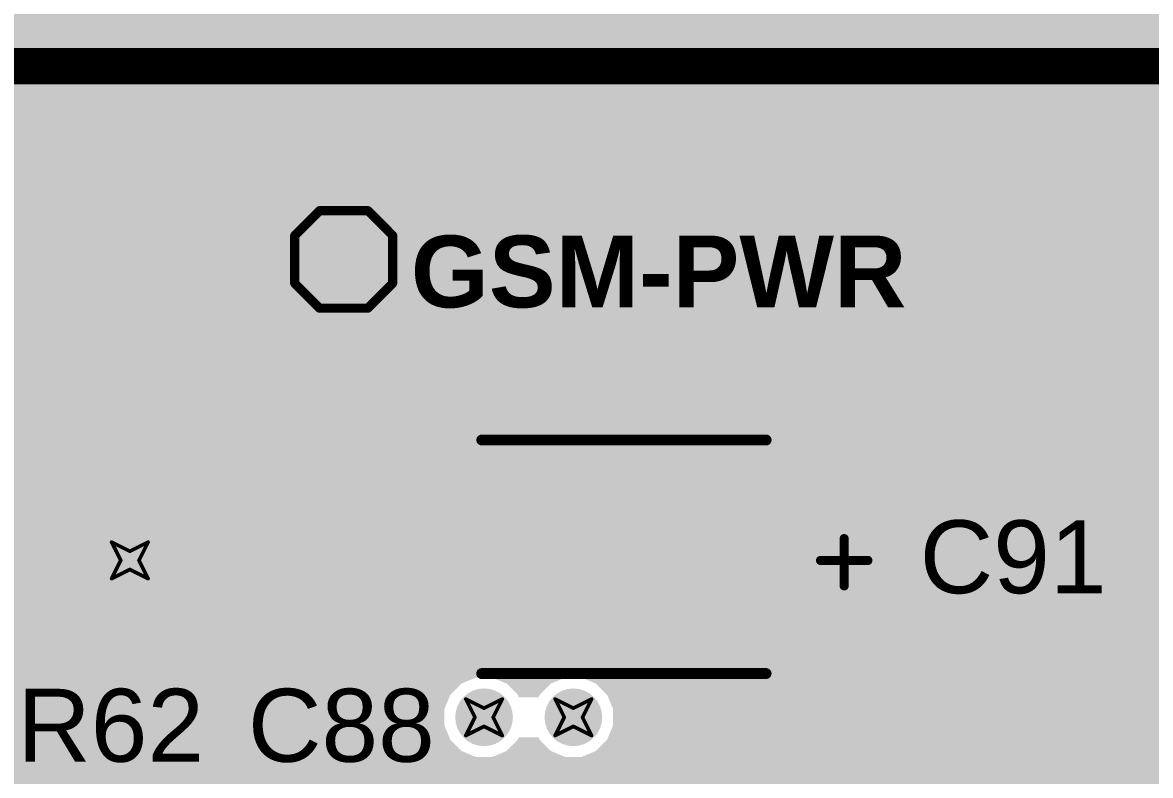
# Model space of a CAD drawing. Header units: inches. Extents: x 22 to 371, y 55 to 284.
# Drawn here: x 104.82 to 120.54, y 102.52 to 113 of the extents above; entities that cross this region are included whole.
import ezdxf

# ---------------------------------------------------------------- set-up
doc = ezdxf.new("R2010")
doc.units = ezdxf.units.IN
for name, color, linetype in [('Bottom Layer', 5, 'Continuous'), ('Bottom Solder', 6, 'Continuous'), ('Drill Drawing', 1, 'Continuous'), ('Layer 1', 16, 'Continuous'), ('Layer 2', 76, 'Continuous'), ('Top Layer', 1, 'Continuous'), ('Top Overlay', 2, 'Continuous'), ('Top Paste', 8, 'Continuous'), ('Top Solder', 216, 'Continuous'), ('Via Holes', 16, 'Continuous')]:
    doc.layers.add(name, color=color, linetype=linetype)
doc.styles.add('Arial', font='', dxfattribs={"height": 0.2})
doc.styles.add('Arial_Bold', font='', dxfattribs={"height": 0.2})
doc.styles.get('Arial').set_extended_font_data('Arial')
doc.styles.get('Arial_Bold').set_extended_font_data('Arial', bold=True)

# ---------------------------------------------------------------- blocks, each defined once
blk = doc.blocks.new('T____________0_5___308')
at = {"layer": 'Top Layer'}
blk.add_hatch(color=1, dxfattribs=at).paths.add_polyline_path([(0.25, 0.5), (-0.25, 0.5), (-0.5, 0.25), (-0.5, -0.25), (-0.25, -0.5), (0.25, -0.5), (0.5, -0.25), (0.5, 0.25)])
at = {"layer": 'Top Paste'}
blk.add_hatch(color=8, dxfattribs=at).paths.add_polyline_path([(0.25, 0.5), (-0.25, 0.5), (-0.5, 0.25), (-0.5, -0.25), (-0.25, -0.5), (0.25, -0.5), (0.5, -0.25), (0.5, 0.25)])
at = {"layer": 'Top Solder'}
blk.add_hatch(color=216, dxfattribs=at).paths.add_polyline_path([(0.301, 0.602), (-0.301, 0.602), (-0.602, 0.301), (-0.602, -0.301), (-0.301, -0.602), (0.301, -0.602), (0.602, -0.301), (0.602, 0.301)])
at = {"layer": 'Top Overlay'}
for points in [[(-0.336, 0.68, 0.127, 0.127, 0), (-0.682, 0.333, 0.127, 0.127, 0)], [(0.336, 0.68, 0.127, 0.127, 0), (-0.336, 0.68, 0.127, 0.127, 0)], [(0.684, 0.332, 0.127, 0.127, 0), (0.336, 0.68, 0.127, 0.127, 0)], [(-0.682, 0.333, 0.127, 0.127, 0), (-0.682, -0.334, 0.127, 0.127, 0)], [(0.684, 0.332, 0.127, 0.127, 0), (0.684, -0.33, 0.127, 0.127, 0)], [(-0.337, -0.679, 0.127, 0.127, 0), (-0.682, -0.334, 0.127, 0.127, 0)], [(0.684, -0.33, 0.127, 0.127, 0), (0.335, -0.679, 0.127, 0.127, 0)], [(0.335, -0.679, 0.127, 0.127, 0), (-0.337, -0.679, 0.127, 0.127, 0)]]:
    blk.add_lwpolyline(points, format="xyseb", dxfattribs=at)
for points in [[(-0.367, 0.68, 0.0635, 0.0635, 1), (-0.304, 0.68, 0.0635, 0.0635, 1)], [(-0.367, 0.68, 0.0635, 0.0635, 1), (-0.304, 0.68, 0.0635, 0.0635, 1)], [(0.305, 0.68, 0.0635, 0.0635, 1), (0.368, 0.68, 0.0635, 0.0635, 1)], [(0.305, 0.68, 0.0635, 0.0635, 1), (0.368, 0.68, 0.0635, 0.0635, 1)], [(-0.714, 0.333, 0.0635, 0.0635, 1), (-0.65, 0.333, 0.0635, 0.0635, 1)], [(-0.714, 0.333, 0.0635, 0.0635, 1), (-0.65, 0.333, 0.0635, 0.0635, 1)], [(0.652, 0.332, 0.0635, 0.0635, 1), (0.715, 0.332, 0.0635, 0.0635, 1)], [(0.652, 0.332, 0.0635, 0.0635, 1), (0.715, 0.332, 0.0635, 0.0635, 1)], [(-0.714, -0.334, 0.0635, 0.0635, 1), (-0.65, -0.334, 0.0635, 0.0635, 1)], [(-0.714, -0.334, 0.0635, 0.0635, 1), (-0.65, -0.334, 0.0635, 0.0635, 1)], [(0.652, -0.33, 0.0635, 0.0635, 1), (0.715, -0.33, 0.0635, 0.0635, 1)], [(0.652, -0.33, 0.0635, 0.0635, 1), (0.715, -0.33, 0.0635, 0.0635, 1)], [(-0.369, -0.679, 0.0635, 0.0635, 1), (-0.306, -0.679, 0.0635, 0.0635, 1)], [(-0.369, -0.679, 0.0635, 0.0635, 1), (-0.306, -0.679, 0.0635, 0.0635, 1)], [(0.303, -0.679, 0.0635, 0.0635, 1), (0.367, -0.679, 0.0635, 0.0635, 1)], [(0.303, -0.679, 0.0635, 0.0635, 1), (0.367, -0.679, 0.0635, 0.0635, 1)]]:
    blk.add_lwpolyline(points, format="xyseb", close=True, dxfattribs=at)
blk = doc.blocks.new('C____B_430')
at = {"layer": 'Top Layer'}
for points in [[(-2.55, -1.5), (-2.55, 1.5), (-0.85, 1.5), (-0.85, -1.5)], [(0.85, -1.5), (0.85, 1.5), (2.55, 1.5), (2.55, -1.5)]]:
    blk.add_hatch(color=1, dxfattribs=at).paths.add_polyline_path(points)
at = {"layer": 'Top Paste'}
for points in [[(-2.55, -1.5), (-2.55, 1.5), (-0.85, 1.5), (-0.85, -1.5)], [(0.85, -1.5), (0.85, 1.5), (2.55, 1.5), (2.55, -1.5)]]:
    blk.add_hatch(color=8, dxfattribs=at).paths.add_polyline_path(points)
at = {"layer": 'Top Solder'}
for points in [[(-2.652, -1.602), (-2.652, 1.602), (-0.748, 1.602), (-0.748, -1.602)], [(0.748, -1.602), (0.748, 1.602), (2.652, 1.602), (2.652, -1.602)]]:
    blk.add_hatch(color=216, dxfattribs=at).paths.add_polyline_path(points)
at = {"layer": 'Top Overlay'}
for points in [[(2.028, 1.626, 0.152, 0.152, 0), (-1.934, 1.626, 0.152, 0.152, 0)], [(-3.023, 0.406, 0.127, 0.127, 0), (-3.023, -0.254, 0.127, 0.127, 0)], [(-2.692, 0.051, 0.127, 0.127, 0), (-3.353, 0.051, 0.127, 0.127, 0)], [(2.028, -1.626, 0.152, 0.152, 0), (-1.934, -1.626, 0.152, 0.152, 0)]]:
    blk.add_lwpolyline(points, format="xyseb", dxfattribs=at)
for points in [[(-1.972, 1.626, 0.0762, 0.0762, 1), (-1.896, 1.626, 0.0762, 0.0762, 1)], [(1.99, 1.626, 0.0762, 0.0762, 1), (2.066, 1.626, 0.0762, 0.0762, 1)], [(-3.054, 0.406, 0.0635, 0.0635, 1), (-2.991, 0.406, 0.0635, 0.0635, 1)], [(-3.385, 0.051, 0.0635, 0.0635, 1), (-3.321, 0.051, 0.0635, 0.0635, 1)], [(-2.724, 0.051, 0.0635, 0.0635, 1), (-2.661, 0.051, 0.0635, 0.0635, 1)], [(-3.054, -0.254, 0.0635, 0.0635, 1), (-2.991, -0.254, 0.0635, 0.0635, 1)], [(-1.972, -1.626, 0.0762, 0.0762, 1), (-1.896, -1.626, 0.0762, 0.0762, 1)], [(1.99, -1.626, 0.0762, 0.0762, 1), (2.066, -1.626, 0.0762, 0.0762, 1)]]:
    blk.add_lwpolyline(points, format="xyseb", close=True, dxfattribs=at)

msp = doc.modelspace()

# ---------------------------------------------------------------- hatches: boundary and pattern name
at = {"layer": 'Bottom Layer'}
msp.add_hatch(color=5, dxfattribs=at).paths.add_polyline_path([(97.797, 104.598), (107.022, 104.598), (107.022, 106.26), (97.797, 106.26)])
h = msp.add_hatch(color=5, dxfattribs=at)
edge = h.paths.add_edge_path()
edge.add_arc((106.316, 105.512), 0.3, 0, 360)
h = msp.add_hatch(color=5, dxfattribs=at)
edge = h.paths.add_edge_path()
edge.add_arc((111.252, 103.327), 0.3, 0, 360)
h = msp.add_hatch(color=5, dxfattribs=at)
edge = h.paths.add_edge_path()
edge.add_arc((112.497, 103.327), 0.3, 0, 360)
at = {"layer": 'Bottom Solder'}
h = msp.add_hatch(color=6, dxfattribs=at)
edge = h.paths.add_edge_path()
edge.add_arc((106.316, 105.512), 0.402, 0, 360)
h = msp.add_hatch(color=6, dxfattribs=at)
edge = h.paths.add_edge_path()
edge.add_arc((111.252, 103.327), 0.402, 0, 360)
h = msp.add_hatch(color=6, dxfattribs=at)
edge = h.paths.add_edge_path()
edge.add_arc((112.497, 103.327), 0.402, 0, 360)
at = {"layer": 'Layer 1'}
h = msp.add_hatch(color=16, dxfattribs=at)
edge = h.paths.add_edge_path()
edge.add_arc((106.316, 105.512), 0.3, 0, 360)
h = msp.add_hatch(color=16, dxfattribs=at)
edge = h.paths.add_edge_path()
edge.add_arc((111.252, 103.327), 0.3, 0, 360)
h = msp.add_hatch(color=16, dxfattribs=at)
edge = h.paths.add_edge_path()
edge.add_arc((112.497, 103.327), 0.3, 0, 360)
at = {"layer": 'Layer 2'}
h = msp.add_hatch(color=76, dxfattribs=at)
h.paths.add_polyline_path([(53.467, 122.199), (50.902, 122.199), (50.902, 119.253), (58.042, 119.253), (58.042, 120.853), (66.259, 120.853), (66.431, 120.782), (66.652, 120.782), (66.824, 120.853), (84.861, 120.853), (84.861, 103.977), (84.607, 103.808), (84.568, 103.824), (84.347, 103.824), (84.144, 103.74), (83.988, 103.584), (83.904, 103.38), (83.904, 103.16), (83.988, 102.956), (84.144, 102.8), (84.347, 102.716), (84.568, 102.716), (84.607, 102.733), (84.861, 102.563), (84.861, 86.081), (91.034, 79.908), (99.619, 79.908), (99.619, 85.217), (95.885, 88.951), (95.885, 115.164), (134.214, 115.164), (134.214, 110.573), (133.983, 110.435), (133.911, 110.46), (133.842, 110.53), (133.638, 110.614), (133.418, 110.614), (133.214, 110.53), (133.058, 110.374), (132.974, 110.17), (132.974, 109.95), (133.058, 109.746), (133.214, 109.59), (133.418, 109.506), (133.638, 109.506), (133.842, 109.59), (133.911, 109.66), (133.983, 109.685), (134.214, 109.547), (134.214, 105.131), (129.311, 105.131), (129.311, 107.391), (129.328, 107.411), (129.565, 107.54), (129.668, 107.498), (129.888, 107.498), (130.092, 107.582), (130.247, 107.738), (130.332, 107.941), (130.332, 108.162), (130.247, 108.365), (130.092, 108.521), (129.888, 108.606), (129.668, 108.606), (129.464, 108.521), (129.308, 108.365), (129.224, 108.162), (129.224, 107.95), (129.224, 107.941), (129.05, 107.696), (123.266, 107.696), (123.266, 100.508), (110.795, 100.508), (110.795, 93.987), (110.684, 93.942), (110.528, 93.786), (110.444, 93.582), (110.444, 93.362), (110.528, 93.158), (110.684, 93.002), (110.795, 92.957), (110.795, 86.614), (110.795, 85.453), (110.684, 85.407), (110.528, 85.251), (110.444, 85.048), (110.444, 84.827), (110.528, 84.624), (110.684, 84.468), (110.795, 84.422), (110.795, 70.46), (67.208, 70.46), (67.208, 97.739), (44.831, 97.739), (44.831, 124.663), (53.467, 124.663)])
h.paths.add_polyline_path([(53.945, 117.135), (53.725, 117.135), (53.521, 117.051), (53.365, 116.895), (53.281, 116.692), (53.281, 116.471), (53.365, 116.268), (53.521, 116.112), (53.725, 116.027), (53.945, 116.027), (54.149, 116.112), (54.305, 116.268), (54.389, 116.471), (54.389, 116.692), (54.305, 116.895), (54.149, 117.051)], flags=0)
h.paths.add_polyline_path([(53.945, 114.57), (53.725, 114.57), (53.521, 114.486), (53.365, 114.33), (53.281, 114.126), (53.281, 113.906), (53.365, 113.702), (53.521, 113.546), (53.725, 113.462), (53.945, 113.462), (54.149, 113.546), (54.305, 113.702), (54.389, 113.906), (54.389, 114.126), (54.305, 114.33), (54.149, 114.486)], flags=0)
h.paths.add_polyline_path([(132.109, 113.14), (131.889, 113.14), (131.685, 113.055), (131.529, 112.899), (131.445, 112.696), (131.445, 112.475), (131.529, 112.272), (131.685, 112.116), (131.889, 112.032), (132.109, 112.032), (132.313, 112.116), (132.469, 112.272), (132.553, 112.475), (132.553, 112.696), (132.469, 112.899), (132.313, 113.055)], flags=0)
h.paths.add_polyline_path([(53.945, 112.041), (53.725, 112.041), (53.521, 111.957), (53.365, 111.801), (53.281, 111.597), (53.281, 111.377), (53.365, 111.173), (53.521, 111.018), (53.725, 110.933), (53.945, 110.933), (54.149, 111.018), (54.305, 111.173), (54.389, 111.377), (54.389, 111.597), (54.305, 111.801), (54.149, 111.957)], flags=0)
h.paths.add_polyline_path([(129.888, 110.614), (129.668, 110.614), (129.464, 110.53), (129.308, 110.374), (129.224, 110.17), (129.224, 109.95), (129.308, 109.746), (129.464, 109.59), (129.668, 109.506), (129.888, 109.506), (130.092, 109.59), (130.247, 109.746), (130.332, 109.95), (130.332, 110.17), (130.247, 110.374), (130.092, 110.53)], flags=0)
h.paths.add_polyline_path([(53.945, 107.966), (53.725, 107.966), (53.521, 107.882), (53.365, 107.726), (53.281, 107.522), (53.281, 107.302), (53.365, 107.098), (53.521, 106.942), (53.725, 106.858), (53.945, 106.858), (54.149, 106.942), (54.305, 107.098), (54.389, 107.302), (54.389, 107.522), (54.305, 107.726), (54.149, 107.882)], flags=0)
h.paths.add_polyline_path([(81.009, 105.456), (80.789, 105.456), (80.585, 105.372), (80.429, 105.216), (80.414, 105.179), (80.139, 105.179), (80.124, 105.216), (79.968, 105.372), (79.765, 105.456), (79.544, 105.456), (79.341, 105.372), (79.185, 105.216), (79.1, 105.012), (79.1, 104.792), (79.185, 104.588), (79.341, 104.432), (79.347, 104.43), (79.347, 104.155), (79.341, 104.152), (79.185, 103.997), (79.1, 103.793), (79.1, 103.573), (79.185, 103.369), (79.341, 103.213), (79.347, 103.211), (79.347, 102.936), (79.341, 102.933), (79.185, 102.777), (79.17, 102.741), (78.895, 102.741), (78.879, 102.777), (78.724, 102.933), (78.52, 103.018), (78.3, 103.018), (78.096, 102.933), (77.94, 102.777), (77.856, 102.574), (77.856, 102.353), (77.94, 102.15), (78.096, 101.994), (78.3, 101.91), (78.52, 101.91), (78.724, 101.994), (78.879, 102.15), (78.895, 102.186), (79.17, 102.186), (79.185, 102.15), (79.341, 101.994), (79.544, 101.91), (79.765, 101.91), (79.968, 101.994), (80.124, 102.15), (80.208, 102.353), (80.208, 102.574), (80.124, 102.777), (79.968, 102.933), (79.962, 102.936), (79.962, 103.211), (79.968, 103.213), (80.124, 103.369), (80.139, 103.406), (80.414, 103.406), (80.429, 103.369), (80.585, 103.213), (80.789, 103.129), (81.009, 103.129), (81.213, 103.213), (81.369, 103.369), (81.453, 103.573), (81.453, 103.793), (81.369, 103.997), (81.213, 104.152), (81.207, 104.155), (81.207, 104.43), (81.213, 104.432), (81.369, 104.588), (81.453, 104.792), (81.453, 105.012), (81.369, 105.216), (81.213, 105.372)], flags=0)
h.paths.add_polyline_path([(53.945, 105.426), (53.725, 105.426), (53.521, 105.342), (53.365, 105.186), (53.281, 104.982), (53.281, 104.762), (53.365, 104.558), (53.521, 104.402), (53.725, 104.318), (53.945, 104.318), (54.149, 104.402), (54.305, 104.558), (54.389, 104.762), (54.389, 104.982), (54.305, 105.186), (54.149, 105.342)], flags=0)
h.paths.add_polyline_path([(112.607, 103.881), (112.386, 103.881), (112.183, 103.797), (112.027, 103.641), (112.012, 103.604), (111.737, 103.604), (111.722, 103.641), (111.566, 103.797), (111.362, 103.881), (111.142, 103.881), (110.938, 103.797), (110.782, 103.641), (110.698, 103.437), (110.698, 103.217), (110.782, 103.013), (110.938, 102.858), (111.142, 102.773), (111.362, 102.773), (111.566, 102.858), (111.722, 103.013), (111.737, 103.05), (112.012, 103.05), (112.027, 103.013), (112.183, 102.858), (112.386, 102.773), (112.607, 102.773), (112.81, 102.858), (112.966, 103.013), (113.051, 103.217), (113.051, 103.437), (112.966, 103.641), (112.81, 103.797)], flags=0)
h.paths.add_polyline_path([(83.257, 102.989), (83.036, 102.989), (82.833, 102.904), (82.677, 102.748), (82.593, 102.545), (82.593, 102.324), (82.677, 102.121), (82.833, 101.965), (83.036, 101.881), (83.257, 101.881), (83.461, 101.965), (83.616, 102.121), (83.701, 102.324), (83.701, 102.545), (83.616, 102.748), (83.461, 102.904)], flags=0)
h.paths.add_polyline_path([(53.945, 102.886), (53.725, 102.886), (53.521, 102.802), (53.365, 102.646), (53.281, 102.442), (53.281, 102.222), (53.365, 102.018), (53.521, 101.862), (53.725, 101.778), (53.945, 101.778), (54.149, 101.862), (54.305, 102.018), (54.389, 102.222), (54.389, 102.442), (54.305, 102.646), (54.149, 102.802)], flags=0)
h.paths.add_polyline_path([(82.245, 102.023), (82.025, 102.023), (81.821, 101.939), (81.665, 101.783), (81.581, 101.58), (81.581, 101.359), (81.665, 101.156), (81.821, 101), (82.025, 100.915), (82.245, 100.915), (82.449, 101), (82.605, 101.156), (82.689, 101.359), (82.689, 101.58), (82.605, 101.783), (82.449, 101.939)], flags=0)
h.paths.add_polyline_path([(71.31, 102.328), (71.006, 102.328), (70.712, 102.249), (70.449, 102.097), (70.234, 101.882), (70.083, 101.619), (70.004, 101.326), (70.004, 101.022), (70.083, 100.728), (70.234, 100.465), (70.449, 100.25), (70.712, 100.098), (71.006, 100.02), (71.31, 100.02), (71.603, 100.098), (71.866, 100.25), (72.081, 100.465), (72.233, 100.728), (72.312, 101.022), (72.312, 101.326), (72.233, 101.619), (72.081, 101.882), (71.866, 102.097), (71.603, 102.249)], flags=0)
h.paths.add_polyline_path([(55.392, 99.868), (55.172, 99.868), (54.968, 99.784), (54.812, 99.628), (54.728, 99.424), (54.728, 99.204), (54.812, 99), (54.968, 98.844), (55.172, 98.76), (55.392, 98.76), (55.596, 98.844), (55.752, 99), (55.836, 99.204), (55.836, 99.424), (55.752, 99.628), (55.596, 99.784)], flags=0)
h.paths.add_polyline_path([(80.285, 98.446), (80.065, 98.446), (79.861, 98.361), (79.705, 98.205), (79.621, 98.002), (79.621, 97.781), (79.705, 97.578), (79.861, 97.422), (80.065, 97.338), (80.285, 97.338), (80.489, 97.422), (80.645, 97.578), (80.729, 97.781), (80.729, 98.002), (80.645, 98.205), (80.489, 98.361)], flags=0)
h.paths.add_polyline_path([(97.494, 95.181), (97.273, 95.181), (97.07, 95.097), (96.914, 94.941), (96.83, 94.738), (96.83, 94.517), (96.914, 94.314), (97.07, 94.158), (97.273, 94.073), (97.494, 94.073), (97.697, 94.158), (97.853, 94.314), (97.938, 94.517), (97.938, 94.738), (97.853, 94.941), (97.697, 95.097)], flags=0)
h.paths.add_polyline_path([(109.559, 94.026), (109.338, 94.026), (109.135, 93.942), (108.979, 93.786), (108.895, 93.582), (108.895, 93.362), (108.979, 93.158), (109.135, 93.002), (109.338, 92.918), (109.559, 92.918), (109.762, 93.002), (109.918, 93.158), (110.003, 93.362), (110.003, 93.582), (109.918, 93.786), (109.762, 93.942)], flags=0)
h.paths.add_polyline_path([(108.009, 94.026), (107.789, 94.026), (107.585, 93.942), (107.43, 93.786), (107.345, 93.582), (107.345, 93.362), (107.43, 93.158), (107.585, 93.002), (107.789, 92.918), (108.009, 92.918), (108.213, 93.002), (108.369, 93.158), (108.453, 93.362), (108.453, 93.582), (108.369, 93.786), (108.213, 93.942)], flags=0)
h.paths.add_polyline_path([(106.46, 94.026), (106.24, 94.026), (106.036, 93.942), (105.88, 93.786), (105.796, 93.582), (105.796, 93.362), (105.88, 93.158), (106.036, 93.002), (106.24, 92.918), (106.46, 92.918), (106.664, 93.002), (106.819, 93.158), (106.904, 93.362), (106.904, 93.582), (106.819, 93.786), (106.664, 93.942)], flags=0)
h.paths.add_polyline_path([(72.312, 95.008), (70.004, 95.008), (70.004, 92.7), (72.312, 92.7)], flags=0)
h.paths.add_polyline_path([(109.559, 85.492), (109.338, 85.492), (109.135, 85.407), (108.979, 85.251), (108.895, 85.048), (108.895, 84.827), (108.979, 84.624), (109.135, 84.468), (109.338, 84.384), (109.559, 84.384), (109.762, 84.468), (109.918, 84.624), (110.003, 84.827), (110.003, 85.048), (109.918, 85.251), (109.762, 85.407)], flags=0)
h.paths.add_polyline_path([(108.009, 85.492), (107.789, 85.492), (107.585, 85.407), (107.43, 85.251), (107.345, 85.048), (107.345, 84.827), (107.43, 84.624), (107.585, 84.468), (107.789, 84.384), (108.009, 84.384), (108.213, 84.468), (108.369, 84.624), (108.453, 84.827), (108.453, 85.048), (108.369, 85.251), (108.213, 85.407)], flags=0)
h.paths.add_polyline_path([(106.46, 85.492), (106.24, 85.492), (106.036, 85.407), (105.88, 85.251), (105.796, 85.048), (105.796, 84.827), (105.88, 84.624), (106.036, 84.468), (106.24, 84.384), (106.46, 84.384), (106.664, 84.468), (106.819, 84.624), (106.904, 84.827), (106.904, 85.048), (106.819, 85.251), (106.664, 85.407)], flags=0)
h.paths.add_polyline_path([(109.703, 82.316), (109.482, 82.316), (109.279, 82.231), (109.123, 82.076), (109.039, 81.872), (109.039, 81.652), (109.123, 81.448), (109.279, 81.292), (109.482, 81.208), (109.703, 81.208), (109.906, 81.292), (110.062, 81.448), (110.147, 81.652), (110.147, 81.872), (110.062, 82.076), (109.906, 82.231)], flags=0)
h.paths.add_polyline_path([(107.764, 82.316), (107.543, 82.316), (107.34, 82.231), (107.184, 82.076), (107.1, 81.872), (107.1, 81.652), (107.184, 81.448), (107.34, 81.292), (107.543, 81.208), (107.764, 81.208), (107.967, 81.292), (108.123, 81.448), (108.208, 81.652), (108.208, 81.872), (108.123, 82.076), (107.967, 82.231)], flags=0)
h.paths.add_polyline_path([(105.825, 82.316), (105.605, 82.316), (105.401, 82.231), (105.245, 82.076), (105.161, 81.872), (105.161, 81.652), (105.245, 81.448), (105.401, 81.292), (105.605, 81.208), (105.825, 81.208), (106.029, 81.292), (106.184, 81.448), (106.269, 81.652), (106.269, 81.872), (106.184, 82.076), (106.029, 82.231)], flags=0)
h.paths.add_polyline_path([(74.701, 82.474), (70.663, 82.474), (70.663, 78.962), (70.409, 78.862), (70.323, 78.948), (70.12, 79.032), (69.899, 79.032), (69.696, 78.948), (69.54, 78.792), (69.512, 78.725), (69.237, 78.725), (69.209, 78.792), (69.053, 78.948), (68.85, 79.032), (68.629, 79.032), (68.426, 78.948), (68.27, 78.792), (68.185, 78.588), (68.185, 78.368), (68.27, 78.164), (68.419, 78.016), (68.426, 78.009), (68.612, 77.869), (68.612, 77.745), (68.426, 77.605), (68.419, 77.598), (68.27, 77.45), (68.185, 77.246), (68.185, 77.026), (68.27, 76.822), (68.426, 76.666), (68.629, 76.582), (68.85, 76.582), (69.053, 76.666), (69.209, 76.822), (69.237, 76.889), (69.512, 76.889), (69.54, 76.822), (69.696, 76.666), (69.899, 76.582), (70.12, 76.582), (70.323, 76.666), (70.409, 76.752), (70.663, 76.652), (70.663, 73.563), (74.701, 73.563), (74.701, 73.932), (74.746, 73.977), (74.831, 74.181), (74.831, 74.401), (74.746, 74.605), (74.701, 74.65), (74.701, 75.355), (74.746, 75.4), (74.831, 75.603), (74.831, 75.824), (74.746, 76.027), (74.701, 76.072), (74.701, 76.777), (74.746, 76.822), (74.831, 77.026), (74.831, 77.246), (74.746, 77.45), (74.701, 77.495)], flags=0)
h.paths.add_polyline_path([(96.732, 77.68), (96.511, 77.68), (96.308, 77.596), (96.152, 77.44), (96.068, 77.236), (96.068, 77.016), (96.152, 76.812), (96.308, 76.657), (96.511, 76.572), (96.732, 76.572), (96.935, 76.657), (97.091, 76.812), (97.176, 77.016), (97.176, 77.236), (97.091, 77.44), (96.935, 77.596)], flags=0)
h.paths.add_polyline_path([(93.735, 77.68), (93.514, 77.68), (93.311, 77.596), (93.155, 77.44), (93.07, 77.236), (93.07, 77.016), (93.155, 76.812), (93.311, 76.657), (93.514, 76.572), (93.735, 76.572), (93.938, 76.657), (94.094, 76.812), (94.178, 77.016), (94.178, 77.236), (94.094, 77.44), (93.938, 77.596)], flags=0)
h.paths.add_polyline_path([(80.973, 77.171), (80.752, 77.171), (80.549, 77.087), (80.393, 76.931), (80.309, 76.727), (80.309, 76.507), (80.393, 76.303), (80.549, 76.148), (80.752, 76.063), (80.973, 76.063), (81.176, 76.148), (81.332, 76.303), (81.417, 76.507), (81.417, 76.727), (81.332, 76.931), (81.176, 77.087)], flags=0)
h.paths.add_polyline_path([(76.35, 77.171), (76.13, 77.171), (75.926, 77.087), (75.77, 76.931), (75.686, 76.727), (75.686, 76.507), (75.77, 76.303), (75.926, 76.148), (76.13, 76.063), (76.35, 76.063), (76.554, 76.148), (76.709, 76.303), (76.794, 76.507), (76.794, 76.727), (76.709, 76.931), (76.554, 77.087)], flags=0)
h.paths.add_polyline_path([(96.732, 75.597), (96.511, 75.597), (96.308, 75.513), (96.152, 75.357), (96.068, 75.154), (96.068, 74.933), (96.152, 74.73), (96.308, 74.574), (96.511, 74.489), (96.732, 74.489), (96.935, 74.574), (97.091, 74.73), (97.176, 74.933), (97.176, 75.154), (97.091, 75.357), (96.935, 75.513)], flags=0)
h.paths.add_polyline_path([(93.735, 75.597), (93.514, 75.597), (93.311, 75.513), (93.155, 75.357), (93.07, 75.154), (93.07, 74.933), (93.155, 74.73), (93.311, 74.574), (93.514, 74.489), (93.735, 74.489), (93.938, 74.574), (94.094, 74.73), (94.178, 74.933), (94.178, 75.154), (94.094, 75.357), (93.938, 75.513)], flags=0)
h.paths.add_polyline_path([(92.019, 75.597), (91.798, 75.597), (91.595, 75.513), (91.439, 75.357), (91.354, 75.154), (91.354, 74.933), (91.439, 74.73), (91.595, 74.574), (91.798, 74.489), (92.019, 74.489), (92.222, 74.574), (92.378, 74.73), (92.462, 74.933), (92.462, 75.154), (92.378, 75.357), (92.222, 75.513)], flags=0)
h.paths.add_polyline_path([(80.973, 74.671), (80.752, 74.671), (80.549, 74.587), (80.393, 74.431), (80.309, 74.227), (80.309, 74.007), (80.393, 73.803), (80.549, 73.648), (80.752, 73.563), (80.973, 73.563), (81.176, 73.648), (81.332, 73.803), (81.417, 74.007), (81.417, 74.227), (81.332, 74.431), (81.176, 74.587)], flags=0)
h.paths.add_polyline_path([(76.35, 74.671), (76.13, 74.671), (75.926, 74.587), (75.77, 74.431), (75.686, 74.227), (75.686, 74.007), (75.77, 73.803), (75.926, 73.648), (76.13, 73.563), (76.35, 73.563), (76.554, 73.648), (76.709, 73.803), (76.794, 74.007), (76.794, 74.227), (76.709, 74.431), (76.554, 74.587)], flags=0)
h.paths.add_polyline_path([(99.715, 74.341), (99.495, 74.341), (99.291, 74.257), (99.135, 74.101), (99.051, 73.897), (99.051, 73.677), (99.135, 73.473), (99.291, 73.317), (99.495, 73.233), (99.715, 73.233), (99.919, 73.317), (100.074, 73.473), (100.159, 73.677), (100.159, 73.897), (100.074, 74.101), (99.919, 74.257)], flags=0)
h.paths.add_polyline_path([(98.205, 74.341), (97.985, 74.341), (97.781, 74.257), (97.625, 74.101), (97.541, 73.897), (97.541, 73.677), (97.625, 73.473), (97.781, 73.317), (97.985, 73.233), (98.205, 73.233), (98.409, 73.317), (98.564, 73.473), (98.649, 73.677), (98.649, 73.897), (98.564, 74.101), (98.409, 74.257)], flags=0)
h.paths.add_polyline_path([(80.973, 72.171), (80.752, 72.171), (80.549, 72.087), (80.393, 71.931), (80.309, 71.727), (80.309, 71.507), (80.393, 71.303), (80.549, 71.148), (80.752, 71.063), (80.973, 71.063), (81.176, 71.148), (81.332, 71.303), (81.417, 71.507), (81.417, 71.727), (81.332, 71.931), (81.176, 72.087)], flags=0)
h.paths.add_polyline_path([(76.35, 72.171), (76.13, 72.171), (75.926, 72.087), (75.77, 71.931), (75.686, 71.727), (75.686, 71.507), (75.77, 71.303), (75.926, 71.148), (76.13, 71.063), (76.35, 71.063), (76.554, 71.148), (76.709, 71.303), (76.794, 71.507), (76.794, 71.727), (76.709, 71.931), (76.554, 72.087)], flags=0)
h = msp.add_hatch(color=76, dxfattribs=at)
edge = h.paths.add_edge_path()
edge.add_arc((106.316, 105.512), 0.3, 0, 360)
h = msp.add_hatch(color=76, dxfattribs=at)
edge = h.paths.add_edge_path()
edge.add_arc((111.252, 103.327), 0.3, 0, 360)
h = msp.add_hatch(color=76, dxfattribs=at)
edge = h.paths.add_edge_path()
edge.add_arc((112.497, 103.327), 0.3, 0, 360)
at = {"layer": 'Top Layer'}
for points in [[(110.084, 108.001), (110.084, 95.809), (108.47, 95.809), (108.47, 99.992), (108.337, 100.425), (108.337, 100.931), (108.176, 100.931), (107.656, 101.662), (107.656, 102.667), (104.978, 102.667), (104.978, 95.77), (98.209, 95.77), (98.209, 101.626), (95.732, 101.626), (95.732, 103.467), (91.288, 103.467), (91.288, 98.014), (90.966, 98.014), (90.966, 98.03), (89.758, 98.03), (89.758, 98.005), (89.239, 98.005), (89.042, 98.03), (89.042, 98.705), (89.042, 98.71), (89.042, 98.955), (89.037, 98.955), (89.037, 110.476), (110.084, 110.476)], [(107.239, 107.848), (126.117, 107.848), (126.117, 110.476), (107.239, 110.476)], [(121.234, 87.655), (124.808, 87.655), (124.808, 89.846), (128.043, 89.846), (128.043, 87.452), (133.274, 87.452), (133.274, 78.867), (139.929, 72.212), (139.929, 66.04), (128.524, 66.04), (128.524, 69.382), (128.043, 69.863), (124.808, 69.863), (124.082, 69.137), (124.082, 67.021), (124.074, 67.018), (122.783, 67.018), (122.783, 69.126), (122.047, 69.863), (122.047, 71.173), (119.898, 73.322), (119.898, 77.984), (117.526, 80.356), (117.526, 95.809), (112.163, 95.809), (112.163, 102.136), (114.098, 102.136), (114.098, 107.062), (121.234, 107.062)]]:
    msp.add_hatch(color=1, dxfattribs=at).paths.add_polyline_path(points)
h = msp.add_hatch(color=1, dxfattribs=at)
edge = h.paths.add_edge_path()
edge.add_arc((106.316, 105.512), 0.3, 0, 360)
h = msp.add_hatch(color=1, dxfattribs=at)
edge = h.paths.add_edge_path()
edge.add_arc((111.252, 103.327), 0.3, 0, 360)
h = msp.add_hatch(color=1, dxfattribs=at)
edge = h.paths.add_edge_path()
edge.add_arc((112.497, 103.327), 0.3, 0, 360)
at = {"layer": 'Top Solder'}
h = msp.add_hatch(color=216, dxfattribs=at)
edge = h.paths.add_edge_path()
edge.add_arc((106.316, 105.512), 0.402, 0, 360)
h = msp.add_hatch(color=216, dxfattribs=at)
edge = h.paths.add_edge_path()
edge.add_arc((111.252, 103.327), 0.402, 0, 360)
h = msp.add_hatch(color=216, dxfattribs=at)
edge = h.paths.add_edge_path()
edge.add_arc((112.497, 103.327), 0.402, 0, 360)
at = {"layer": 'Via Holes'}
h = msp.add_hatch(color=7, dxfattribs=at)
edge = h.paths.add_edge_path()
edge.add_arc((106.316, 105.512), 0.15, 0, 360)
h = msp.add_hatch(color=7, dxfattribs=at)
edge = h.paths.add_edge_path()
edge.add_arc((111.252, 103.327), 0.15, 0, 360)
h = msp.add_hatch(color=7, dxfattribs=at)
edge = h.paths.add_edge_path()
edge.add_arc((112.497, 103.327), 0.15, 0, 360)

# ---------------------------------------------------------------- linework, layer by layer
at = {"layer": 'Drill Drawing'}
for points in [[(106.062, 105.766, 0.0508, 0.0508, 0), (106.316, 105.639, 0.0508, 0.0508, 0)], [(106.062, 105.766, 0.0508, 0.0508, 0), (106.189, 105.512, 0.0508, 0.0508, 0)], [(106.316, 105.639, 0.0508, 0.0508, 0), (106.57, 105.766, 0.0508, 0.0508, 0)], [(106.443, 105.512, 0.0508, 0.0508, 0), (106.57, 105.766, 0.0508, 0.0508, 0)], [(106.062, 105.258, 0.0508, 0.0508, 0), (106.189, 105.512, 0.0508, 0.0508, 0)], [(106.443, 105.512, 0.0508, 0.0508, 0), (106.57, 105.258, 0.0508, 0.0508, 0)], [(106.062, 105.258, 0.0508, 0.0508, 0), (106.316, 105.385, 0.0508, 0.0508, 0)], [(106.316, 105.385, 0.0508, 0.0508, 0), (106.57, 105.258, 0.0508, 0.0508, 0)], [(110.998, 103.581, 0.0508, 0.0508, 0), (111.252, 103.454, 0.0508, 0.0508, 0)], [(110.998, 103.581, 0.0508, 0.0508, 0), (111.125, 103.327, 0.0508, 0.0508, 0)], [(111.252, 103.454, 0.0508, 0.0508, 0), (111.506, 103.581, 0.0508, 0.0508, 0)], [(111.379, 103.327, 0.0508, 0.0508, 0), (111.506, 103.581, 0.0508, 0.0508, 0)], [(112.243, 103.581, 0.0508, 0.0508, 0), (112.497, 103.454, 0.0508, 0.0508, 0)], [(112.243, 103.581, 0.0508, 0.0508, 0), (112.37, 103.327, 0.0508, 0.0508, 0)], [(112.497, 103.454, 0.0508, 0.0508, 0), (112.751, 103.581, 0.0508, 0.0508, 0)], [(112.624, 103.327, 0.0508, 0.0508, 0), (112.751, 103.581, 0.0508, 0.0508, 0)], [(110.998, 103.073, 0.0508, 0.0508, 0), (111.125, 103.327, 0.0508, 0.0508, 0)], [(111.379, 103.327, 0.0508, 0.0508, 0), (111.506, 103.073, 0.0508, 0.0508, 0)], [(112.243, 103.073, 0.0508, 0.0508, 0), (112.37, 103.327, 0.0508, 0.0508, 0)], [(112.624, 103.327, 0.0508, 0.0508, 0), (112.751, 103.073, 0.0508, 0.0508, 0)], [(110.998, 103.073, 0.0508, 0.0508, 0), (111.252, 103.2, 0.0508, 0.0508, 0)], [(111.252, 103.2, 0.0508, 0.0508, 0), (111.506, 103.073, 0.0508, 0.0508, 0)], [(112.243, 103.073, 0.0508, 0.0508, 0), (112.497, 103.2, 0.0508, 0.0508, 0)], [(112.497, 103.2, 0.0508, 0.0508, 0), (112.751, 103.073, 0.0508, 0.0508, 0)]]:
    msp.add_lwpolyline(points, format="xyseb", dxfattribs=at)
for points in [[(106.049, 105.766, 0.0254, 0.0254, 1), (106.075, 105.766, 0.0254, 0.0254, 1)], [(106.049, 105.766, 0.0254, 0.0254, 1), (106.075, 105.766, 0.0254, 0.0254, 1)], [(106.557, 105.766, 0.0254, 0.0254, 1), (106.583, 105.766, 0.0254, 0.0254, 1)], [(106.557, 105.766, 0.0254, 0.0254, 1), (106.583, 105.766, 0.0254, 0.0254, 1)], [(106.303, 105.639, 0.0254, 0.0254, 1), (106.329, 105.639, 0.0254, 0.0254, 1)], [(106.303, 105.639, 0.0254, 0.0254, 1), (106.329, 105.639, 0.0254, 0.0254, 1)], [(106.176, 105.512, 0.0254, 0.0254, 1), (106.202, 105.512, 0.0254, 0.0254, 1)], [(106.176, 105.512, 0.0254, 0.0254, 1), (106.202, 105.512, 0.0254, 0.0254, 1)], [(106.43, 105.512, 0.0254, 0.0254, 1), (106.456, 105.512, 0.0254, 0.0254, 1)], [(106.43, 105.512, 0.0254, 0.0254, 1), (106.456, 105.512, 0.0254, 0.0254, 1)], [(106.303, 105.385, 0.0254, 0.0254, 1), (106.329, 105.385, 0.0254, 0.0254, 1)], [(106.303, 105.385, 0.0254, 0.0254, 1), (106.329, 105.385, 0.0254, 0.0254, 1)], [(106.049, 105.258, 0.0254, 0.0254, 1), (106.075, 105.258, 0.0254, 0.0254, 1)], [(106.049, 105.258, 0.0254, 0.0254, 1), (106.075, 105.258, 0.0254, 0.0254, 1)], [(106.557, 105.258, 0.0254, 0.0254, 1), (106.583, 105.258, 0.0254, 0.0254, 1)], [(106.557, 105.258, 0.0254, 0.0254, 1), (106.583, 105.258, 0.0254, 0.0254, 1)], [(110.985, 103.581, 0.0254, 0.0254, 1), (111.011, 103.581, 0.0254, 0.0254, 1)], [(110.985, 103.581, 0.0254, 0.0254, 1), (111.011, 103.581, 0.0254, 0.0254, 1)], [(111.493, 103.581, 0.0254, 0.0254, 1), (111.519, 103.581, 0.0254, 0.0254, 1)], [(111.493, 103.581, 0.0254, 0.0254, 1), (111.519, 103.581, 0.0254, 0.0254, 1)], [(112.23, 103.581, 0.0254, 0.0254, 1), (112.255, 103.581, 0.0254, 0.0254, 1)], [(112.23, 103.581, 0.0254, 0.0254, 1), (112.255, 103.581, 0.0254, 0.0254, 1)], [(112.738, 103.581, 0.0254, 0.0254, 1), (112.763, 103.581, 0.0254, 0.0254, 1)], [(112.738, 103.581, 0.0254, 0.0254, 1), (112.763, 103.581, 0.0254, 0.0254, 1)], [(111.239, 103.454, 0.0254, 0.0254, 1), (111.265, 103.454, 0.0254, 0.0254, 1)], [(111.239, 103.454, 0.0254, 0.0254, 1), (111.265, 103.454, 0.0254, 0.0254, 1)], [(112.484, 103.454, 0.0254, 0.0254, 1), (112.509, 103.454, 0.0254, 0.0254, 1)], [(112.484, 103.454, 0.0254, 0.0254, 1), (112.509, 103.454, 0.0254, 0.0254, 1)], [(111.112, 103.327, 0.0254, 0.0254, 1), (111.138, 103.327, 0.0254, 0.0254, 1)], [(111.112, 103.327, 0.0254, 0.0254, 1), (111.138, 103.327, 0.0254, 0.0254, 1)], [(111.366, 103.327, 0.0254, 0.0254, 1), (111.392, 103.327, 0.0254, 0.0254, 1)], [(111.366, 103.327, 0.0254, 0.0254, 1), (111.392, 103.327, 0.0254, 0.0254, 1)], [(112.357, 103.327, 0.0254, 0.0254, 1), (112.382, 103.327, 0.0254, 0.0254, 1)], [(112.357, 103.327, 0.0254, 0.0254, 1), (112.382, 103.327, 0.0254, 0.0254, 1)], [(112.611, 103.327, 0.0254, 0.0254, 1), (112.636, 103.327, 0.0254, 0.0254, 1)], [(112.611, 103.327, 0.0254, 0.0254, 1), (112.636, 103.327, 0.0254, 0.0254, 1)], [(111.239, 103.2, 0.0254, 0.0254, 1), (111.265, 103.2, 0.0254, 0.0254, 1)], [(111.239, 103.2, 0.0254, 0.0254, 1), (111.265, 103.2, 0.0254, 0.0254, 1)], [(112.484, 103.2, 0.0254, 0.0254, 1), (112.509, 103.2, 0.0254, 0.0254, 1)], [(112.484, 103.2, 0.0254, 0.0254, 1), (112.509, 103.2, 0.0254, 0.0254, 1)], [(110.985, 103.073, 0.0254, 0.0254, 1), (111.011, 103.073, 0.0254, 0.0254, 1)], [(110.985, 103.073, 0.0254, 0.0254, 1), (111.011, 103.073, 0.0254, 0.0254, 1)], [(111.493, 103.073, 0.0254, 0.0254, 1), (111.519, 103.073, 0.0254, 0.0254, 1)], [(111.493, 103.073, 0.0254, 0.0254, 1), (111.519, 103.073, 0.0254, 0.0254, 1)], [(112.23, 103.073, 0.0254, 0.0254, 1), (112.255, 103.073, 0.0254, 0.0254, 1)], [(112.23, 103.073, 0.0254, 0.0254, 1), (112.255, 103.073, 0.0254, 0.0254, 1)], [(112.738, 103.073, 0.0254, 0.0254, 1), (112.763, 103.073, 0.0254, 0.0254, 1)], [(112.738, 103.073, 0.0254, 0.0254, 1), (112.763, 103.073, 0.0254, 0.0254, 1)]]:
    msp.add_lwpolyline(points, format="xyseb", close=True, dxfattribs=at)
at = {"layer": 'Top Layer'}
msp.add_lwpolyline([(95.326, 112.395, 0.508, 0.508, 0), (129.477, 112.395, 0.508, 0.508, 0)], format="xyseb", dxfattribs=at)

# ---------------------------------------------------------------- block references
at = {"rotation": 180}
for name, p in [('T____________0_5___308', (109.296, 109.703)), ('C____B_430', (113.248, 105.562))]:
    msp.add_blockref(name, p, dxfattribs=at)

# ---------------------------------------------------------------- texts
at = {"layer": 'Top Overlay'}
for s, height, style, p in [('GSM-PWR', 1, 'Arial_Bold', (110.232, 109.035)), ('C91', 1.016, 'Arial', (117.323, 105.054)), ('R62', 1.016, 'Arial', (104.746, 102.708)), ('C88', 1.016, 'Arial', (107.961, 102.708))]:
    msp.add_text(s, height=height, dxfattribs=dict(at, style=style)).set_placement(p)

doc.saveas('drawing.dxf')
